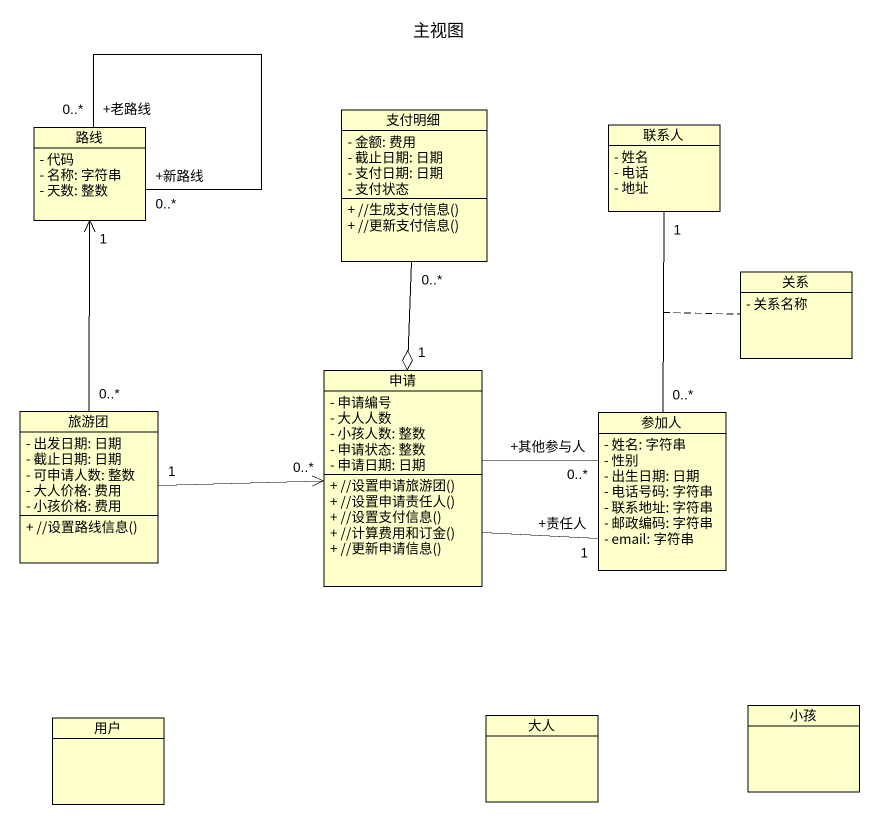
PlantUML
@startuml
title 主视图
hide circle
hide empty members
skinparam classAttributeIconSize 0
class 路线 {
  - 代码
  - 名称: 字符串
  - 天数: 整数
}
class 支付明细 {
  - 金额: 费用
  - 截止日期: 日期
  - 支付日期: 日期
  - 支付状态
  + //生成支付信息()
  + //更新支付信息()
}
class 联系人 {
  - 姓名
  - 电话
  - 地址
}
class 关系 {
  - 关系名称
}
class 申请 {
  - 申请编号
  - 大人人数
  - 小孩人数: 整数
  - 申请状态: 整数
  - 申请日期: 日期
  + //设置申请旅游团()
  + //设置申请责任人()
  + //设置支付信息()
  + //计算费用和订金()
  + //更新申请信息()
}
class 旅游团 {
  - 出发日期: 日期
  - 截止日期: 日期
  - 可申请人数: 整数
  - 大人价格: 费用
  - 小孩价格: 费用
  + //设置路线信息()
}
class 参加人 {
  - 姓名: 字符串
  - 性别
  - 出生日期: 日期
  - 电话号码: 字符串
  - 联系地址: 字符串
  - 邮政编码: 字符串
  - email: 字符串
}
class 用户
class 大人
class 小孩
路线 "+新路线\n0..*" -- "+老路线\n0..*" 路线
支付明细 "0..*" --o "1" 申请
联系人 "1" -- "0..*" 参加人
(联系人, 参加人) .. 关系
申请 -right- "+其他参与人\n0..*" 参加人
申请 -right- "+责任人\n1" 参加人
旅游团 "0..*" -up-> "1" 路线
旅游团 "1" -right-> "0..*" 申请
@enduml
